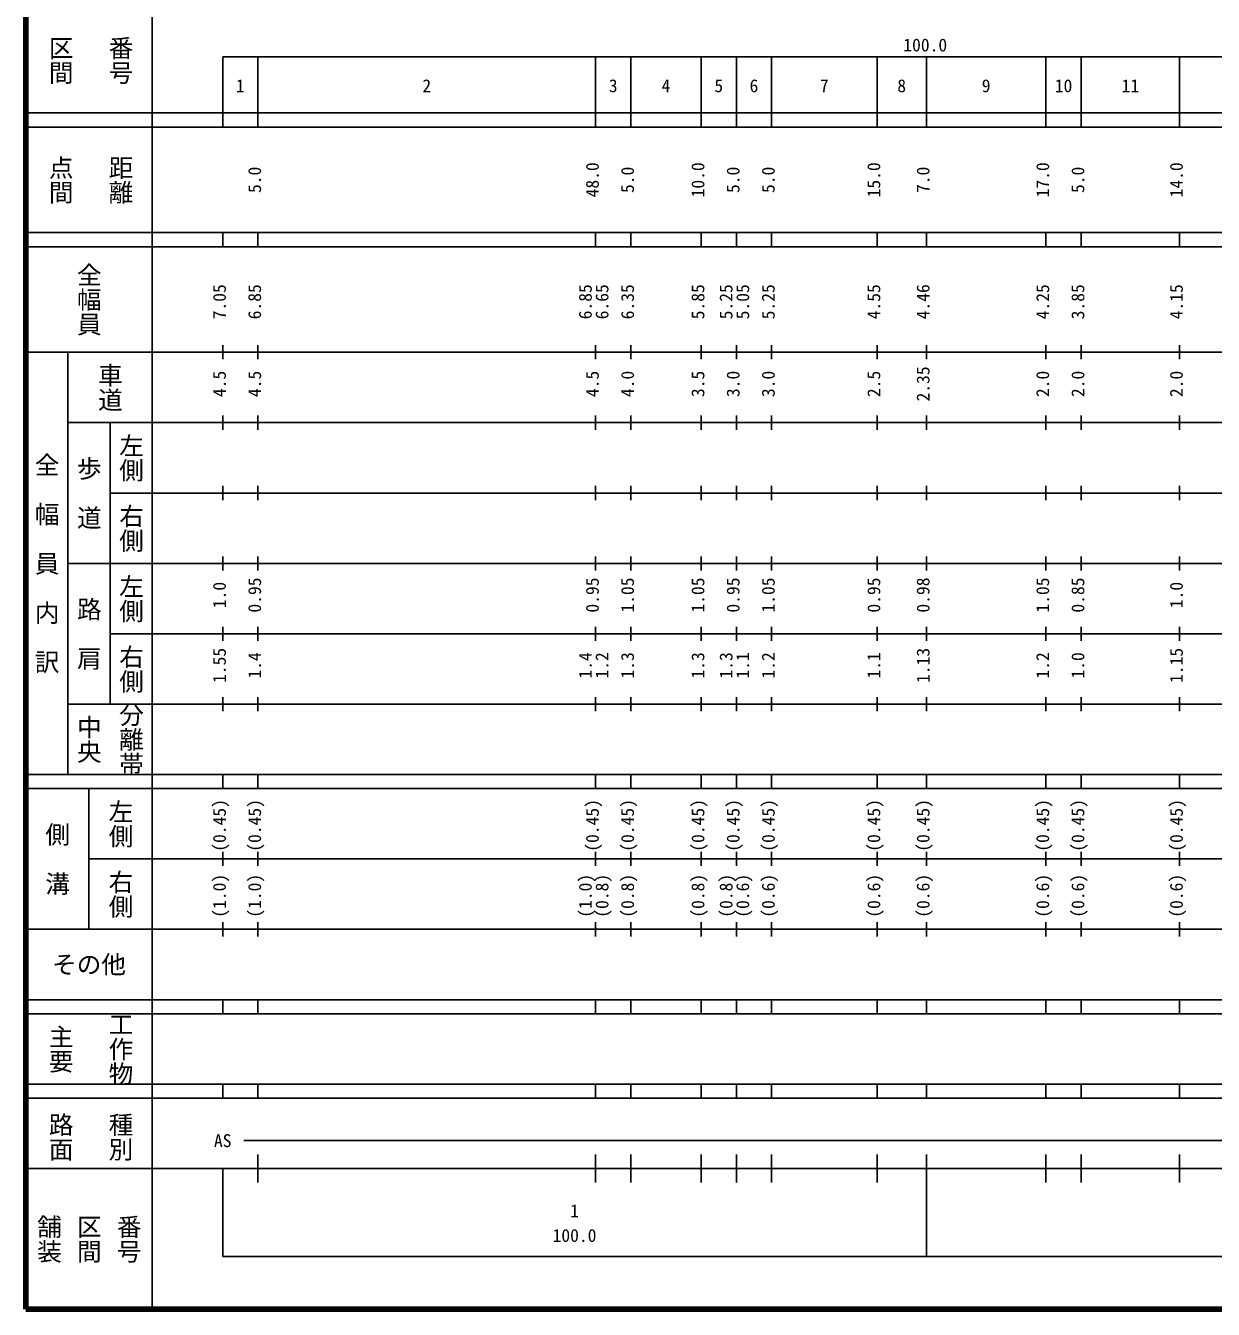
# Model space of a CAD drawing. Units: millimetres on the paper, enlarged 1000 times. Extents: x 40000 to 680000, y 20000 to 380000.
# Drawn here: x 40000 to 208787, y 20000 to 202409 of the extents above; entities that cross this region are included whole.
import ezdxf
from ezdxf.enums import TextEntityAlignment as Align

# ---------------------------------------------------------------- set-up
doc = ezdxf.new("R2010")
doc.units = ezdxf.units.MM
doc.header["$LTSCALE"] = 1000
doc.layers.add('M-TTL', color=2, linetype='Continuous', lineweight=140)
doc.layers.add('M-TTL-BAND', color=7, linetype='Continuous', lineweight=25)
doc.styles.add('@ＭＳ ゴシック', font='')
doc.styles.add('ＭＳ ゴシック', font='')
doc.styles.get('@ＭＳ ゴシック').set_extended_font_data('@MS Gothic')
doc.styles.get('ＭＳ ゴシック').set_extended_font_data('MS Gothic')

msp = doc.modelspace()

# ---------------------------------------------------------------- linework, layer by layer
at = {"layer": 'M-TTL'}
for p, q in [((40000, 380000), (40000, 20000)), ((40000, 20000), (680000, 20000))]:
    msp.add_line(p, q, dxfattribs=at)
at = {"layer": 'M-TTL-BAND'}
for p, q in [((58000, 370000), (58000, 20000)), ((68000, 198000), (579000, 198000)), ((68000, 198000), (68000, 188000)), ((73000, 188000), (73000, 198000)), ((121000, 188000), (121000, 198000)), ((126000, 188000), (126000, 198000)), ((136000, 188000), (136000, 198000)), ((141000, 188000), (141000, 198000)), ((146000, 188000), (146000, 198000)), ((161000, 188000), (161000, 198000)), ((168000, 188000), (168000, 198000)), ((185000, 188000), (185000, 198000)), ((190000, 188000), (190000, 198000)), ((204000, 188000), (204000, 198000)), ((40000, 190000), (579000, 190000)), ((40000, 188000), (579000, 188000)), ((40000, 173000), (579000, 173000)), ((68000, 171000), (68000, 173000)), ((73000, 171000), (73000, 173000)), ((121000, 171000), (121000, 173000)), ((126000, 171000), (126000, 173000)), ((136000, 171000), (136000, 173000)), ((141000, 171000), (141000, 173000)), ((146000, 171000), (146000, 173000)), ((161000, 171000), (161000, 173000)), ((168000, 171000), (168000, 173000)), ((185000, 171000), (185000, 173000)), ((190000, 171000), (190000, 173000)), ((204000, 171000), (204000, 173000)), ((40000, 171000), (579000, 171000)), ((68000, 155000), (68000, 157000)), ((73000, 155000), (73000, 157000)), ((121000, 155000), (121000, 157000)), ((126000, 155000), (126000, 157000)), ((136000, 155000), (136000, 157000)), ((141000, 155000), (141000, 157000)), ((146000, 155000), (146000, 157000)), ((161000, 155000), (161000, 157000)), ((168000, 155000), (168000, 157000)), ((185000, 155000), (185000, 157000)), ((190000, 155000), (190000, 157000)), ((204000, 155000), (204000, 157000)), ((40000, 156000), (579000, 156000)), ((46000, 96000), (46000, 156000)), ((46000, 146000), (579000, 146000)), ((52000, 146000), (52000, 106000)), ((68000, 145000), (68000, 147000)), ((73000, 145000), (73000, 147000)), ((121000, 145000), (121000, 147000)), ((126000, 145000), (126000, 147000)), ((136000, 145000), (136000, 147000)), ((141000, 145000), (141000, 147000)), ((146000, 145000), (146000, 147000)), ((161000, 145000), (161000, 147000)), ((168000, 145000), (168000, 147000)), ((185000, 145000), (185000, 147000)), ((190000, 145000), (190000, 147000)), ((204000, 145000), (204000, 147000)), ((68000, 135000), (68000, 137000)), ((73000, 135000), (73000, 137000)), ((121000, 135000), (121000, 137000)), ((126000, 135000), (126000, 137000)), ((136000, 135000), (136000, 137000)), ((141000, 135000), (141000, 137000)), ((146000, 135000), (146000, 137000)), ((161000, 135000), (161000, 137000)), ((168000, 135000), (168000, 137000)), ((185000, 135000), (185000, 137000)), ((190000, 135000), (190000, 137000)), ((204000, 135000), (204000, 137000)), ((52000, 136000), (579000, 136000)), ((46000, 126000), (579000, 126000)), ((68000, 125000), (68000, 127000)), ((73000, 125000), (73000, 127000)), ((121000, 125000), (121000, 127000)), ((126000, 125000), (126000, 127000)), ((136000, 125000), (136000, 127000)), ((141000, 125000), (141000, 127000)), ((146000, 125000), (146000, 127000)), ((161000, 125000), (161000, 127000)), ((168000, 125000), (168000, 127000)), ((185000, 125000), (185000, 127000)), ((190000, 125000), (190000, 127000)), ((204000, 125000), (204000, 127000)), ((68000, 115000), (68000, 117000)), ((73000, 115000), (73000, 117000)), ((121000, 115000), (121000, 117000)), ((126000, 115000), (126000, 117000)), ((136000, 115000), (136000, 117000)), ((141000, 115000), (141000, 117000)), ((146000, 115000), (146000, 117000)), ((161000, 115000), (161000, 117000)), ((168000, 115000), (168000, 117000)), ((185000, 115000), (185000, 117000)), ((190000, 115000), (190000, 117000)), ((204000, 115000), (204000, 117000)), ((52000, 116000), (579000, 116000)), ((46000, 106000), (579000, 106000)), ((68000, 105000), (68000, 107000)), ((73000, 105000), (73000, 107000)), ((121000, 105000), (121000, 107000)), ((126000, 105000), (126000, 107000)), ((136000, 105000), (136000, 107000)), ((141000, 105000), (141000, 107000)), ((146000, 105000), (146000, 107000)), ((161000, 105000), (161000, 107000)), ((168000, 105000), (168000, 107000)), ((185000, 105000), (185000, 107000)), ((190000, 105000), (190000, 107000)), ((204000, 105000), (204000, 107000)), ((40000, 96000), (579000, 96000)), ((68000, 94000), (68000, 96000)), ((73000, 94000), (73000, 96000)), ((121000, 94000), (121000, 96000)), ((126000, 94000), (126000, 96000)), ((136000, 94000), (136000, 96000)), ((141000, 94000), (141000, 96000)), ((146000, 94000), (146000, 96000)), ((161000, 94000), (161000, 96000)), ((168000, 94000), (168000, 96000)), ((185000, 94000), (185000, 96000)), ((190000, 94000), (190000, 96000)), ((204000, 94000), (204000, 96000)), ((40000, 94000), (579000, 94000)), ((49000, 94000), (49000, 74000)), ((49000, 84000), (579000, 84000)), ((68000, 83000), (68000, 85000)), ((73000, 83000), (73000, 85000)), ((121000, 83000), (121000, 85000)), ((126000, 83000), (126000, 85000)), ((136000, 83000), (136000, 85000)), ((141000, 83000), (141000, 85000)), ((146000, 83000), (146000, 85000)), ((161000, 83000), (161000, 85000)), ((168000, 83000), (168000, 85000)), ((185000, 83000), (185000, 85000)), ((190000, 83000), (190000, 85000)), ((204000, 83000), (204000, 85000)), ((68000, 73000), (68000, 75000)), ((73000, 73000), (73000, 75000)), ((121000, 73000), (121000, 75000)), ((126000, 73000), (126000, 75000)), ((136000, 73000), (136000, 75000)), ((141000, 73000), (141000, 75000)), ((146000, 73000), (146000, 75000)), ((161000, 73000), (161000, 75000)), ((168000, 73000), (168000, 75000)), ((185000, 73000), (185000, 75000)), ((190000, 73000), (190000, 75000)), ((204000, 73000), (204000, 75000)), ((40000, 74000), (579000, 74000)), ((40000, 64000), (579000, 64000)), ((68000, 62000), (68000, 64000)), ((73000, 62000), (73000, 64000)), ((121000, 62000), (121000, 64000)), ((126000, 62000), (126000, 64000)), ((136000, 62000), (136000, 64000)), ((141000, 62000), (141000, 64000)), ((146000, 62000), (146000, 64000)), ((161000, 62000), (161000, 64000)), ((168000, 62000), (168000, 64000)), ((185000, 62000), (185000, 64000)), ((190000, 62000), (190000, 64000)), ((204000, 62000), (204000, 64000)), ((40000, 62000), (579000, 62000)), ((40000, 52000), (579000, 52000)), ((68000, 50000), (68000, 52000)), ((73000, 50000), (73000, 52000)), ((121000, 50000), (121000, 52000)), ((126000, 50000), (126000, 52000)), ((136000, 50000), (136000, 52000)), ((141000, 50000), (141000, 52000)), ((146000, 50000), (146000, 52000)), ((161000, 50000), (161000, 52000)), ((168000, 50000), (168000, 52000)), ((185000, 50000), (185000, 52000)), ((190000, 50000), (190000, 52000)), ((204000, 50000), (204000, 52000)), ((40000, 50000), (579000, 50000)), ((71000, 44000), (336500, 44000)), ((73000, 38000), (73000, 42000)), ((121000, 38000), (121000, 42000)), ((126000, 38000), (126000, 42000)), ((136000, 38000), (136000, 42000)), ((141000, 38000), (141000, 42000)), ((146000, 38000), (146000, 42000)), ((161000, 38000), (161000, 42000)), ((168000, 27500), (168000, 42000)), ((185000, 38000), (185000, 42000)), ((190000, 38000), (190000, 42000)), ((204000, 38000), (204000, 42000)), ((40000, 40000), (579000, 40000)), ((68000, 40000), (68000, 27500)), ((68000, 27500), (579000, 27500))]:
    msp.add_line(p, q, dxfattribs=at)

# ---------------------------------------------------------------- texts
at = {"layer": 'M-TTL-BAND', "style": '@ＭＳ ゴシック'}
for s, p in [('番号', (53500, 197500)), ('区間', (45000, 197500)), ('点間', (45000, 180500)), ('距離', (53500, 180500)), ('全幅員', (49000, 163500)), ('車道', (52000, 151000)), ('左側', (55000, 141000)), ('全\u3000幅\u3000員\u3000内\u3000訳', (43000, 126000)), ('歩\u3000道', (49000, 136000)), ('右側', (55000, 131000)), ('左側', (55000, 121000)), ('路\u3000肩', (49000, 116000)), ('右側', (55000, 111000)), ('分離帯', (55000, 101000)), ('中央', (49000, 101000)), ('左側', (53500, 89000)), ('側\u3000溝', (44500, 84000)), ('右側', (53500, 79000)), ('主要', (45000, 57000)), ('工作物', (53500, 57000)), ('路面', (45000, 44500)), ('種別', (53500, 44500)), ('舗装', (43333, 30000)), ('区間', (49000, 30000)), ('番号', (54667, 30000))]:
    msp.add_text(s, height=2566, rotation=270, dxfattribs=at).set_placement(p, align=Align.MIDDLE_CENTER)
at = {"layer": 'M-TTL-BAND', "style": 'ＭＳ ゴシック'}
for s, p in [('100.0', (167844, 198195)), ('1', (70500, 192405)), ('2', (97000, 192405)), ('3', (123500, 192405)), ('4', (131000, 192405)), ('5', (138500, 192405)), ('6', (143500, 192405)), ('7', (153500, 192405)), ('8', (164500, 192405)), ('9', (176500, 192405)), ('10', (187500, 192405)), ('11', (197000, 192405)), ('AS', (68000, 42500)), ('1', (118000, 32523)), ('100.0', (118000, 29033))]:
    msp.add_text(s, height=1833, dxfattribs=at).set_placement(p, align=Align.BOTTOM_CENTER)
for s, p in [('48.0', (122000, 180500)), ('10.0', (137000, 180500)), ('15.0', (162000, 180500)), ('17.0', (186000, 180500)), ('14.0', (205000, 180500)), ('5.0', (74000, 180500)), ('5.0', (127000, 180500)), ('5.0', (142000, 180500)), ('5.0', (147000, 180500)), ('7.0', (169000, 180500)), ('5.0', (191000, 180500)), ('7.05', (69000, 163174)), ('6.85', (74000, 163174)), ('6.85', (121000, 163174)), ('6.65', (123370, 163174)), ('6.35', (127000, 163174)), ('5.85', (137000, 163174)), ('5.25', (141000, 163174)), ('5.05', (143370, 163174)), ('5.25', (147000, 163174)), ('4.55', (162000, 163174)), ('4.46', (169000, 163174)), ('4.25', (186000, 163174)), ('3.85', (191000, 163174)), ('4.15', (205000, 163174)), ('4.0', (127000, 151500)), ('3.0', (142000, 151500)), ('3.0', (147000, 151500)), ('2.35', (169000, 151500)), ('2.0', (186000, 151500)), ('2.0', (191000, 151500)), ('2.0', (205000, 151500)), ('4.5', (69000, 151500)), ('4.5', (74000, 151500)), ('4.5', (122000, 151500)), ('3.5', (137000, 151500)), ('2.5', (162000, 151500)), ('1.0', (69000, 121500)), ('0.95', (74000, 121500)), ('0.95', (122000, 121500)), ('1.05', (127000, 121500)), ('1.05', (137000, 121500)), ('0.95', (142000, 121500)), ('1.05', (147000, 121500)), ('0.95', (162000, 121500)), ('0.98', (169000, 121500)), ('1.05', (186000, 121500)), ('0.85', (191000, 121500)), ('1.0', (205000, 121500)), ('1.55', (69000, 111500)), ('1.4', (74000, 111500)), ('1.4', (121000, 111500)), ('1.2', (123370, 111500)), ('1.3', (127000, 111500)), ('1.3', (137000, 111500)), ('1.3', (141000, 111500)), ('1.1', (143370, 111500)), ('1.2', (147000, 111500)), ('1.1', (162000, 111500)), ('1.13', (169000, 111500)), ('1.2', (186000, 111500)), ('1.0', (191000, 111500)), ('1.15', (205000, 111500)), ('(0.45)', (69000, 88764)), ('(0.45)', (74000, 88764)), ('(0.45)', (122000, 88764)), ('(0.45)', (127000, 88764)), ('(0.45)', (137000, 88764)), ('(0.45)', (142000, 88764)), ('(0.45)', (147000, 88764)), ('(0.45)', (162000, 88764)), ('(0.45)', (169000, 88764)), ('(0.45)', (186000, 88764)), ('(0.45)', (191000, 88764)), ('(0.45)', (205000, 88764)), ('(1.0)', (69000, 78764)), ('(1.0)', (74000, 78764)), ('(1.0)', (121000, 78764)), ('(0.8)', (123370, 78764)), ('(0.8)', (127000, 78764)), ('(0.8)', (137000, 78764)), ('(0.8)', (141000, 78764)), ('(0.6)', (143370, 78764)), ('(0.6)', (147000, 78764)), ('(0.6)', (162000, 78764)), ('(0.6)', (169000, 78764)), ('(0.6)', (186000, 78764)), ('(0.6)', (191000, 78764)), ('(0.6)', (205000, 78764))]:
    msp.add_text(s, height=1833, rotation=90, dxfattribs=at).set_placement(p, align=Align.BOTTOM_CENTER)
msp.add_text('その他', height=2566, dxfattribs=at).set_placement((49000, 69000), align=Align.MIDDLE_CENTER)

doc.saveas('drawing.dxf')
